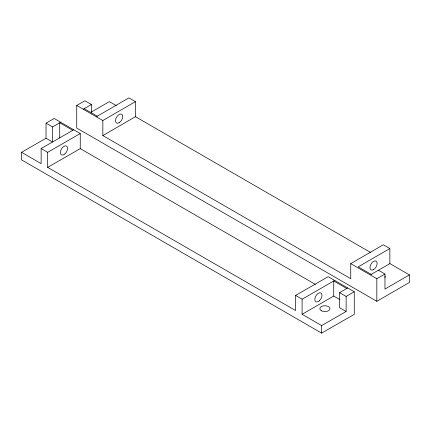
<?xml version="1.0" encoding="UTF-8"?>
<svg xmlns="http://www.w3.org/2000/svg" width="431" height="431" viewBox="0 0 431 431"><rect width="100%" height="100%" fill="white"/><g stroke="black" fill="none" stroke-linecap="round" stroke-linejoin="round"><path stroke-width="0.65" d="M60.696 122.248L52.566 126.924L52.55 142.004L46.025 138.238L21.561 152.321L21.55 159.858L321.645 333.12L354.266 314.339L354.266 291.739L328.169 276.675L295.58 295.434L295.558 310.514L47.652 167.384L47.674 152.31L80.263 133.545L80.247 148.625L47.652 167.384M73.739 129.779L41.15 148.544L41.128 163.618L21.561 152.321M46.025 138.238L46.042 123.158L54.171 118.482L80.263 133.545M59.726 137.872L59.742 122.797L72.791 130.329M354.266 291.739L346.136 296.42L346.12 311.494L321.655 325.577L302.083 314.28L302.104 299.206L334.693 280.441M321.645 333.12L321.655 325.577M302.083 314.28L333.723 296.065L333.745 280.985L346.788 288.522M347.742 287.973L339.612 292.654L339.596 307.729L346.12 311.494M76.734 105.455L102.831 120.518L102.847 135.576L350.753 278.701L350.732 263.648L383.326 244.776L389.85 248.542L389.872 263.6L409.439 274.897L409.45 282.424L376.829 301.312L76.734 128.05L76.734 105.455L84.864 100.746L91.388 104.512L91.394 113.024M83.258 109.221L91.388 104.512M91.286 112.092L109.345 101.641L116.251 105.627M96.307 116.753L128.896 97.88L135.42 101.646L135.442 116.704L370.541 252.442M102.831 120.518L135.42 101.646M102.847 135.576L135.442 116.704M389.85 248.542L358.209 266.859L371.258 274.396M370.886 274.59L389.872 263.6M376.829 301.312L376.829 278.712L384.958 274.008L378.434 270.237M409.439 274.897L384.975 289.061L384.958 274.008M84.212 108.671L97.255 116.203M350.732 263.648L376.829 278.712M46.042 123.158L52.566 126.924M339.612 292.654L346.136 296.42M80.247 148.625L315.347 284.358M333.723 296.065L339.962 299.669M41.15 148.544L47.674 152.31M295.58 295.434L302.104 299.206M384.985 276.045A5.075 2.936 -0.1 0 1 384.985 277.564M373.553 269.655A5.075 2.931 -60 0 0 376.656 261.644A5.075 2.931 -60 0 0 370.439 265.243A5.075 2.931 -60 0 0 373.553 269.655M321.327 310.724A5.075 2.925 0.1 0 0 329.817 309.42A5.075 2.925 0.1 0 0 323.606 305.832A5.075 2.925 0.1 0 0 321.327 310.724M64.898 153.926A5.075 2.931 -60 0 0 66.514 146.066A5.075 2.931 -60 0 0 60.507 151.383A5.075 2.931 -60 0 0 64.898 153.926M119.128 122.76A5.075 2.931 -60 0 0 122.226 114.748A5.075 2.931 -60 0 0 116.009 118.347A5.075 2.931 -60 0 0 119.128 122.76M319.328 300.822A5.075 2.931 -60 0 0 320.944 292.961A5.075 2.931 -60 0 0 314.937 298.274A5.075 2.931 -60 0 0 319.328 300.822"/></g></svg>
